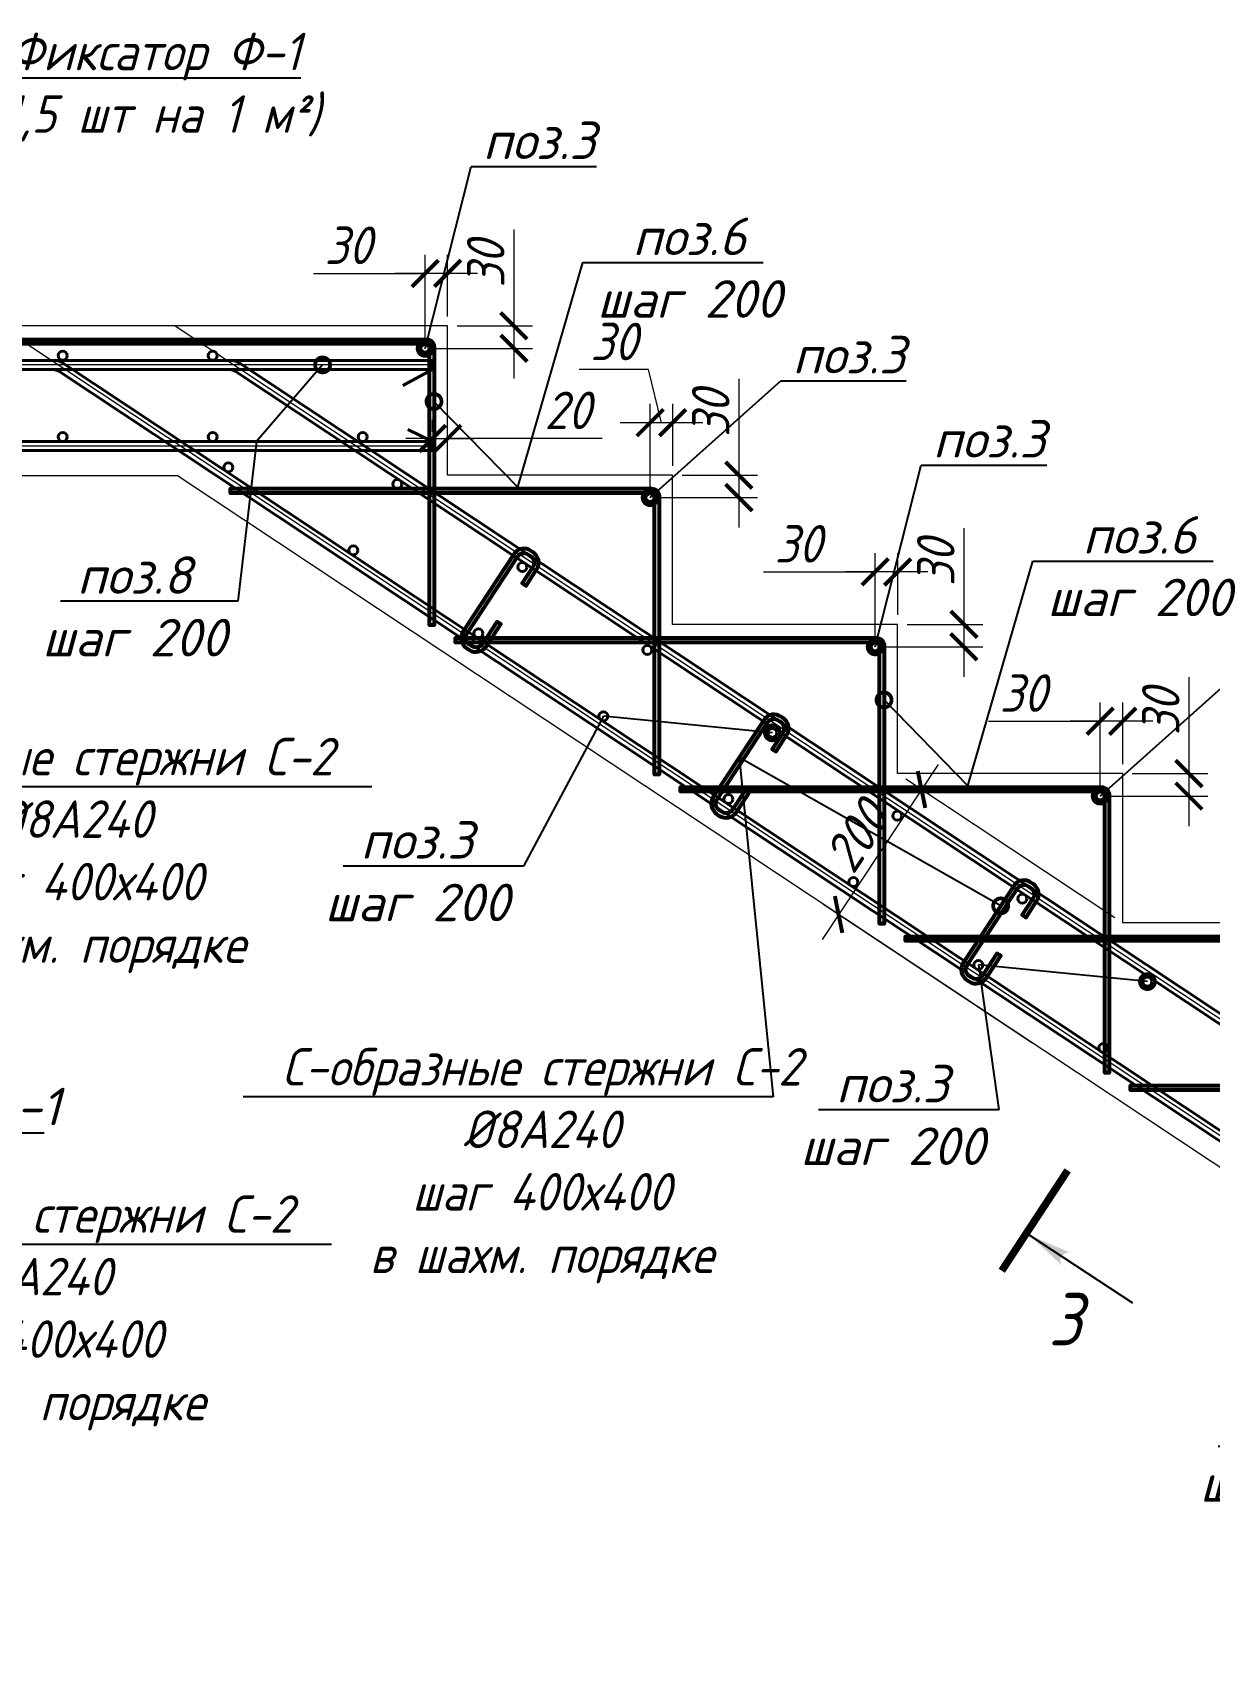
# Model space of a CAD drawing. Header units: millimetres. Extents: x 504091 to 2165846, y 135022 to 442887.
# Drawn here: x 1390626 to 1392195, y 228307 to 230475 of the extents above; entities that cross this region are included whole.
import ezdxf
from ezdxf import colors
from ezdxf.entities.mleader import LeaderData, LeaderLine
from ezdxf.math import Vec2, Vec3

# ---------------------------------------------------------------- set-up
doc = ezdxf.new("R2010")
doc.units = ezdxf.units.MM
doc.layers.get('Defpoints').update_dxf_attribs({"color": 255})
doc.layers.add('!Defpoints', color=255, linetype='Continuous', lineweight=5, plot=False)
doc.layers.add('PS_Обозначения', color=7, linetype='Continuous')
doc.layers.add('Контур', color=7, linetype='Continuous')
for name, color, linetype, lineweight in [('Арматура 12', 26, 'Continuous', 50), ('КР_Арматура 12', 174, 'Continuous', 40), ('Монолит тонкий', 204, 'Continuous', 9), ('Размер', 7, 'Continuous', 13), ('Размеры КР', 164, 'Continuous', 9)]:
    doc.layers.add(name, color=color, linetype=linetype, lineweight=lineweight)
doc.styles.add('GOST 2.304_new', font='isocpeur.ttf', dxfattribs={"width": 0.9, "oblique": 15})
doc.dimstyles.new('SPDS 1_20', dxfattribs={"dimscale": 20, "dimtxt": 2.5, "dimasz": 1.77, "dimexe": 1.25, "dimexo": 0.625, "dimtad": 1, "dimdec": 0, "dimrnd": 0.001, "dimtxsty": 'GOST 2.304_new', "dimblk": 'ARCHTICK', "dimcen": 2.5, "dimdle": 2, "dimclrt": 256, "dimadec": 0, "dimazin": 2, "dimtfac": 0.75, "dimtdec": 0, "dimtmove": 1, "dimatfit": 3, "dimfxl": 0, "dimtolj": 1, "dimlwd": 9, "dimlwe": 9, "dimarcsym": 0})

# ---------------------------------------------------------------- blocks, each defined once
blk = doc.blocks.new('_ArchTick')
at = {"color": 0, "linetype": 'ByBlock', "const_width": 0.15}
blk.add_lwpolyline([(-0.5, -0.5), (0.5, 0.5)], dxfattribs=at)
blk = doc.blocks.new('*D3706')
at = {"layer": 'Defpoints', "color": 0, "lineweight": 20, "transparency": 16777216}
for p in [(1391700.6, 229299.4), (1392079.4, 229288.2), (1391968.8, 229121.5)]:
    blk.add_point(p, dxfattribs=at)
at = {"layer": 'Размеры КР', "color": 0, "lineweight": 9, "transparency": 16777216}
for p, q in [((1391833.3, 229499.4), (1391678.5, 229266)), ((1392068.9, 229295.1), (1391790.4, 229479.9)), ((1391958.4, 229128.4), (1391679.8, 229313.2))]:
    blk.add_line(p, q, dxfattribs=at)
at = {"layer": 'Размеры КР', "color": 0, "lineweight": 9, "transparency": 16777216, "xscale": 35.4, "yscale": 35.4, "zscale": 35.4}
for p, rotation in [((1391811.2, 229466), 56.44235699821704), ((1391700.6, 229299.4), 236.442356998217)]:
    blk.add_blockref('_ArchTick', p, dxfattribs=dict(at, rotation=rotation))
at = {"layer": 'Размеры КР', "lineweight": 20, "transparency": 16777216, "insert": (1391724.7, 229403.4), "char_height": 50, "attachment_point": 5, "rotation": 56.4424, "style": 'GOST 2.304_new'}
blk.add_mtext('\\A1;200', dxfattribs=at)
blk = doc.blocks.new('_DotSmall')
at = {"color": 0, "linetype": 'ByBlock', "lineweight": 35, "const_width": 0.5}
blk.add_lwpolyline([(-0.0625, 0, 1), (0.0625, 0, 1)], format="xyb", close=True, dxfattribs=at)
blk = doc.blocks.new('*D3894')
at = {"layer": 'Defpoints', "color": 0, "lineweight": 20, "transparency": 16777216}
for p in [(1391749.4, 229756.1), (1391779.4, 229686.2), (1391749.4, 229656.2)]:
    blk.add_point(p, dxfattribs=at)
at = {"layer": 'Контур', "color": 0, "lineweight": 9, "transparency": 16777216}
for p, q in [((1391749.4, 229668.7), (1391749.4, 229781.1)), ((1391779.4, 229698.7), (1391779.4, 229781.1)), ((1391600.4, 229756.1), (1391749.4, 229756.1)), ((1391819.4, 229756.1), (1391709.4, 229756.1))]:
    blk.add_line(p, q, dxfattribs=at)
at = {"layer": 'Контур', "color": 0, "lineweight": 9, "transparency": 16777216, "xscale": 35.4, "yscale": 35.4, "zscale": 35.4, "rotation": 180}
blk.add_blockref('_ArchTick', (1391749.4, 229756.1), dxfattribs=at)
at = {"layer": 'Контур', "color": 0, "lineweight": 9, "transparency": 16777216, "xscale": 35.4, "yscale": 35.4, "zscale": 35.4}
blk.add_blockref('_ArchTick', (1391779.4, 229756.1), dxfattribs=at)
at = {"layer": 'Контур', "lineweight": 20, "transparency": 16777216, "insert": (1391646.6, 229793.6), "char_height": 50, "attachment_point": 5, "style": 'GOST 2.304_new'}
blk.add_mtext('\\A1;30', dxfattribs=at)
blk = doc.blocks.new('*D3895')
at = {"layer": 'Defpoints', "color": 0, "lineweight": 20, "transparency": 16777216}
for p in [(1391779.4, 229686.2), (1391749.4, 229656.2), (1391867.7, 229656.2)]:
    blk.add_point(p, dxfattribs=at)
at = {"layer": 'Контур', "color": 0, "lineweight": 9, "transparency": 16777216}
for p, q in [((1391867.7, 229814.6), (1391867.7, 229686.2)), ((1391867.7, 229726.2), (1391867.7, 229616.2)), ((1391791.9, 229686.2), (1391892.7, 229686.2)), ((1391761.9, 229656.2), (1391892.7, 229656.2))]:
    blk.add_line(p, q, dxfattribs=at)
at = {"layer": 'Контур', "color": 0, "lineweight": 9, "transparency": 16777216, "xscale": 35.4, "yscale": 35.4, "zscale": 35.4}
for p, rotation in [((1391867.7, 229686.2), 90), ((1391867.7, 229656.2), 270)]:
    blk.add_blockref('_ArchTick', p, dxfattribs=dict(at, rotation=rotation))
at = {"layer": 'Контур', "lineweight": 20, "transparency": 16777216, "insert": (1391830.2, 229768.4), "char_height": 50, "attachment_point": 5, "rotation": 90, "style": 'GOST 2.304_new'}
blk.add_mtext('\\A1;30', dxfattribs=at)
blk = doc.blocks.new('*D3896')
at = {"layer": 'Defpoints', "color": 0, "lineweight": 20, "transparency": 16777216}
for p in [(1392049.4, 229557.1), (1392079.4, 229487.2), (1392049.4, 229457.2)]:
    blk.add_point(p, dxfattribs=at)
at = {"layer": 'Контур', "color": 0, "lineweight": 9, "transparency": 16777216}
for p, q in [((1392049.4, 229469.7), (1392049.4, 229582.1)), ((1392079.4, 229499.7), (1392079.4, 229582.1)), ((1391900.4, 229557.1), (1392049.4, 229557.1)), ((1392119.4, 229557.1), (1392009.4, 229557.1))]:
    blk.add_line(p, q, dxfattribs=at)
at = {"layer": 'Контур', "color": 0, "lineweight": 9, "transparency": 16777216, "xscale": 35.4, "yscale": 35.4, "zscale": 35.4, "rotation": 180}
blk.add_blockref('_ArchTick', (1392049.4, 229557.1), dxfattribs=at)
at = {"layer": 'Контур', "color": 0, "lineweight": 9, "transparency": 16777216, "xscale": 35.4, "yscale": 35.4, "zscale": 35.4}
blk.add_blockref('_ArchTick', (1392079.4, 229557.1), dxfattribs=at)
at = {"layer": 'Контур', "lineweight": 20, "transparency": 16777216, "insert": (1391946.6, 229594.6), "char_height": 50, "attachment_point": 5, "style": 'GOST 2.304_new'}
blk.add_mtext('\\A1;30', dxfattribs=at)
blk = doc.blocks.new('*D3897')
at = {"layer": 'Defpoints', "color": 0, "lineweight": 20, "transparency": 16777216}
for p in [(1392079.4, 229487.2), (1392049.4, 229457.2), (1392167.7, 229457.2)]:
    blk.add_point(p, dxfattribs=at)
at = {"layer": 'Контур', "color": 0, "lineweight": 9, "transparency": 16777216}
for p, q in [((1392167.7, 229615.6), (1392167.7, 229487.2)), ((1392167.7, 229527.2), (1392167.7, 229417.2)), ((1392091.9, 229487.2), (1392192.7, 229487.2)), ((1392061.9, 229457.2), (1392192.7, 229457.2))]:
    blk.add_line(p, q, dxfattribs=at)
at = {"layer": 'Контур', "color": 0, "lineweight": 9, "transparency": 16777216, "xscale": 35.4, "yscale": 35.4, "zscale": 35.4}
for p, rotation in [((1392167.7, 229487.2), 90), ((1392167.7, 229457.2), 270)]:
    blk.add_blockref('_ArchTick', p, dxfattribs=dict(at, rotation=rotation))
at = {"layer": 'Контур', "lineweight": 20, "transparency": 16777216, "insert": (1392130.2, 229569.4), "char_height": 50, "attachment_point": 5, "rotation": 90, "style": 'GOST 2.304_new'}
blk.add_mtext('\\A1;30', dxfattribs=at)
blk = doc.blocks.new('*D3898')
at = {"layer": 'Defpoints', "color": 0, "lineweight": 20, "transparency": 16777216}
for p in [(1391149.4, 230154.1), (1391179.4, 230084.2), (1391149.4, 230054.2)]:
    blk.add_point(p, dxfattribs=at)
at = {"layer": 'Контур', "color": 0, "lineweight": 9, "transparency": 16777216}
for p, q in [((1391149.4, 230066.7), (1391149.4, 230179.1)), ((1391179.4, 230096.7), (1391179.4, 230179.1)), ((1391000.4, 230154.1), (1391149.4, 230154.1)), ((1391219.4, 230154.1), (1391109.4, 230154.1))]:
    blk.add_line(p, q, dxfattribs=at)
at = {"layer": 'Контур', "color": 0, "lineweight": 9, "transparency": 16777216, "xscale": 35.4, "yscale": 35.4, "zscale": 35.4, "rotation": 180}
blk.add_blockref('_ArchTick', (1391149.4, 230154.1), dxfattribs=at)
at = {"layer": 'Контур', "color": 0, "lineweight": 9, "transparency": 16777216, "xscale": 35.4, "yscale": 35.4, "zscale": 35.4}
blk.add_blockref('_ArchTick', (1391179.4, 230154.1), dxfattribs=at)
at = {"layer": 'Контур', "lineweight": 20, "transparency": 16777216, "insert": (1391046.6, 230191.6), "char_height": 50, "attachment_point": 5, "style": 'GOST 2.304_new'}
blk.add_mtext('\\A1;30', dxfattribs=at)
blk = doc.blocks.new('*D3899')
at = {"layer": 'Defpoints', "color": 0, "lineweight": 20, "transparency": 16777216}
for p in [(1391179.4, 230084.2), (1391149.4, 230054.2), (1391267.7, 230054.2)]:
    blk.add_point(p, dxfattribs=at)
at = {"layer": 'Контур', "color": 0, "lineweight": 9, "transparency": 16777216}
for p, q in [((1391267.7, 230212.6), (1391267.7, 230084.2)), ((1391267.7, 230124.2), (1391267.7, 230014.2)), ((1391191.9, 230084.2), (1391292.7, 230084.2)), ((1391161.9, 230054.2), (1391292.7, 230054.2))]:
    blk.add_line(p, q, dxfattribs=at)
at = {"layer": 'Контур', "color": 0, "lineweight": 9, "transparency": 16777216, "xscale": 35.4, "yscale": 35.4, "zscale": 35.4}
for p, rotation in [((1391267.7, 230084.2), 90), ((1391267.7, 230054.2), 270)]:
    blk.add_blockref('_ArchTick', p, dxfattribs=dict(at, rotation=rotation))
at = {"layer": 'Контур', "lineweight": 20, "transparency": 16777216, "insert": (1391230.2, 230166.4), "char_height": 50, "attachment_point": 5, "rotation": 90, "style": 'GOST 2.304_new'}
blk.add_mtext('\\A1;30', dxfattribs=at)
blk = doc.blocks.new('*D3900')
at = {"layer": 'Defpoints', "color": 0, "lineweight": 20, "transparency": 16777216}
for p in [(1391449.4, 229955.1), (1391479.4, 229885.2), (1391449.4, 229855.2)]:
    blk.add_point(p, dxfattribs=at)
at = {"layer": 'Контур', "color": 0, "lineweight": 9, "transparency": 16777216}
for p, q in [((1391447.1, 230025.8), (1391354.7, 230025.8)), ((1391464.4, 229955.1), (1391447.1, 230025.8)), ((1391449.4, 229867.7), (1391449.4, 229980.1)), ((1391479.4, 229897.7), (1391479.4, 229980.1)), ((1391519.4, 229955.1), (1391409.4, 229955.1))]:
    blk.add_line(p, q, dxfattribs=at)
at = {"layer": 'Контур', "color": 0, "lineweight": 9, "transparency": 16777216, "xscale": 35.4, "yscale": 35.4, "zscale": 35.4, "rotation": 180}
blk.add_blockref('_ArchTick', (1391449.4, 229955.1), dxfattribs=at)
at = {"layer": 'Контур', "color": 0, "lineweight": 9, "transparency": 16777216, "xscale": 35.4, "yscale": 35.4, "zscale": 35.4}
blk.add_blockref('_ArchTick', (1391479.4, 229955.1), dxfattribs=at)
at = {"layer": 'Контур', "lineweight": 20, "transparency": 16777216, "insert": (1391400.9, 230063.3), "char_height": 50, "attachment_point": 5, "style": 'GOST 2.304_new'}
blk.add_mtext('\\A1;30', dxfattribs=at)
blk = doc.blocks.new('*D3901')
at = {"layer": 'Defpoints', "color": 0, "lineweight": 20, "transparency": 16777216}
for p in [(1391479.4, 229885.2), (1391449.4, 229855.2), (1391567.7, 229855.2)]:
    blk.add_point(p, dxfattribs=at)
at = {"layer": 'Контур', "color": 0, "lineweight": 9, "transparency": 16777216}
for p, q in [((1391567.7, 230013.6), (1391567.7, 229885.2)), ((1391567.7, 229925.2), (1391567.7, 229815.2)), ((1391491.9, 229885.2), (1391592.7, 229885.2)), ((1391461.9, 229855.2), (1391592.7, 229855.2))]:
    blk.add_line(p, q, dxfattribs=at)
at = {"layer": 'Контур', "color": 0, "lineweight": 9, "transparency": 16777216, "xscale": 35.4, "yscale": 35.4, "zscale": 35.4}
for p, rotation in [((1391567.7, 229885.2), 90), ((1391567.7, 229855.2), 270)]:
    blk.add_blockref('_ArchTick', p, dxfattribs=dict(at, rotation=rotation))
at = {"layer": 'Контур', "lineweight": 20, "transparency": 16777216, "insert": (1391530.2, 229967.4), "char_height": 50, "attachment_point": 5, "rotation": 90, "style": 'GOST 2.304_new'}
blk.add_mtext('\\A1;30', dxfattribs=at)
blk = doc.blocks.new('*D5083')
at = {"layer": 'Defpoints', "color": 0, "lineweight": 20, "transparency": 16777216}
for p in [(1391179.4, 229934), (1391159.2, 229930.2), (1391179.4, 229917.2)]:
    blk.add_point(p, dxfattribs=at)
at = {"layer": 'Размеры КР', "color": 0, "lineweight": 9, "transparency": 16777216}
for p, q in [((1391159.2, 229942.7), (1391159.2, 229959)), ((1391179.4, 229929.7), (1391179.4, 229959)), ((1391159.2, 229934), (1391123.8, 229934)), ((1391159.2, 229934), (1391179.4, 229934)), ((1391159.2, 229934), (1391179.4, 229934)), ((1391179.4, 229934), (1391214.8, 229934)), ((1391385.5, 229934), (1391179.4, 229934))]:
    blk.add_line(p, q, dxfattribs=at)
at = {"layer": 'Размеры КР', "color": 0, "lineweight": 9, "transparency": 16777216, "xscale": 35.4, "yscale": 35.4, "zscale": 35.4}
blk.add_blockref('_ArchTick', (1391159.2, 229934), dxfattribs=at)
at = {"layer": 'Размеры КР', "color": 0, "lineweight": 9, "transparency": 16777216, "xscale": 35.4, "yscale": 35.4, "zscale": 35.4, "rotation": 180}
blk.add_blockref('_ArchTick', (1391179.4, 229934), dxfattribs=at)
at = {"layer": 'Размеры КР', "lineweight": 20, "transparency": 16777216, "insert": (1391339.3, 229971.5), "char_height": 50, "attachment_point": 5, "style": 'GOST 2.304_new'}
blk.add_mtext('\\A1;20', dxfattribs=at)

msp = doc.modelspace()

# ---------------------------------------------------------------- hatches: boundary and pattern name
at = {"layer": 'PS_Обозначения', "ltscale": 50}
msp.add_hatch(color=256, dxfattribs=at).paths.add_polyline_path([(1391955.2834, 228871.7709), (1391999.6403, 228830.01, -0.839099631), (1392011.233, 228847.6639)], flags=0)

# ---------------------------------------------------------------- linework, layer by layer
at = {"layer": '!Defpoints', "lineweight": 15, "ltscale": 100}
for p, q in [((1390816.0436, 230084.1565), (1394434.3605, 227684.0063)), ((1391159.3605, 230032.1667), (1389919.2277, 230032.1667)), ((1389919.2277, 229924.1667), (1391159.2277, 229924.1667))]:
    msp.add_line(p, q, dxfattribs=at)
msp.add_lwpolyline([(1394050.3605, 227433.9533, 0.400138882), (1394074.3605, 227458.4384), (1394074.3605, 227766.8057), (1390580.8669, 230084.1565)], format="xyb", dxfattribs=at)
at = {"layer": 'PS_Обозначения', "ltscale": 50}
msp.add_lwpolyline([(1392005.9939, 228958.1042, 10, 10, 0), (1391918.1699, 228824.3621, 0, 0, 0)], format="xyseb", dxfattribs=at)
msp.add_lwpolyline([(1391955.2834, 228871.7709), (1392092.3326, 228781.7753)], dxfattribs=at)
at = {"layer": 'Арматура 12', "lineweight": 53, "ltscale": 20}
for points in [[(1391149.3605, 230060.1565), (1390589.912, 230060.1565), (1390589.912, 230066.1565), (1391151.3605, 230066.1565, -0.414213562), (1391161.3605, 230056.1565), (1391161.3605, 229685.0756), (1391155.3605, 229685.0756), (1391155.3605, 230054.1565)], [(1391449.3605, 229861.1565), (1390889.912, 229861.1565), (1390889.912, 229867.1565), (1391451.3605, 229867.1565, -0.414213562), (1391461.3605, 229857.1565), (1391461.3605, 229486.0756), (1391455.3605, 229486.0756), (1391455.3605, 229855.1565)], [(1391273.4101, 229777.6856, -0.385584486), (1391286.7319, 229779.3882), (1391289.9461, 229777.2775, -0.414213562), (1391292.9595, 229762.7372), (1391278.8776, 229741.0231), (1391283.8929, 229737.7297), (1391297.9749, 229759.4438, 0.414213562), (1391293.2395, 229782.2928), (1391290.0253, 229784.4035, 0.394921318), (1391268.3975, 229780.9832, 0.242110317)], [(1391201.1882, 229678.6417), (1391200.2242, 229677.1737, 0.414213562), (1391204.9596, 229654.3247), (1391208.1738, 229652.2141, 0.414213562), (1391231.0228, 229656.9494), (1391250.1446, 229686.2434), (1391245.1293, 229689.5368), (1391226.0074, 229660.2428, -0.414213562), (1391211.4672, 229657.2294), (1391208.253, 229659.3401, -0.414213562), (1391205.2396, 229673.8803), (1391206.2035, 229675.3483)], [(1391749.3605, 229662.1565), (1391189.912, 229662.1565), (1391189.912, 229668.1565), (1391751.3605, 229668.1565, -0.414213562), (1391761.3605, 229658.1565), (1391761.3605, 229287.0756), (1391755.3605, 229287.0756), (1391755.3605, 229656.1565)], [(1391606.7421, 229556.5754, -0.385584486), (1391620.064, 229558.2779), (1391623.2782, 229556.1672, -0.414213562), (1391626.2916, 229541.627), (1391612.2096, 229519.9129), (1391617.2249, 229516.6195), (1391631.3069, 229538.3336, 0.414213562), (1391626.5716, 229561.1826), (1391623.3574, 229563.2932, 0.394921318), (1391601.7295, 229559.873, 0.242110317)], [(1392049.3605, 229463.1565), (1391489.912, 229463.1565), (1391489.912, 229469.1565), (1392051.3605, 229469.1565, -0.414213562), (1392061.3605, 229459.1565), (1392061.3605, 229088.0756), (1392055.3605, 229088.0756), (1392055.3605, 229457.1565)], [(1391534.5202, 229457.5314), (1391533.5563, 229456.0635, 0.414213562), (1391538.2916, 229433.2145), (1391541.5058, 229431.1038, 0.414213562), (1391564.3548, 229435.8391), (1391583.4766, 229465.1332), (1391578.4613, 229468.4266), (1391559.3395, 229439.1325, -0.414213562), (1391544.7992, 229436.1191), (1391541.585, 229438.2298, -0.414213562), (1391538.5716, 229452.7701), (1391539.5356, 229454.238)], [(1391940.0742, 229335.4651, -0.385584486), (1391953.396, 229337.1677), (1391956.6102, 229335.057, -0.414213562), (1391959.6236, 229320.5167), (1391945.5416, 229298.8026), (1391950.557, 229295.5092), (1391964.6389, 229317.2233, 0.414213562), (1391959.9036, 229340.0723), (1391956.6894, 229342.183, 0.394921318), (1391935.0616, 229338.7627, 0.242110317)], [(1392349.3605, 229264.1565), (1391789.912, 229264.1565), (1391789.912, 229270.1565), (1392351.3605, 229270.1565, -0.414213562), (1392361.3605, 229260.1565), (1392361.3605, 228889.0756), (1392355.3605, 228889.0756), (1392355.3605, 229258.1565)], [(1391867.8523, 229236.4212), (1391866.8883, 229234.9532, 0.414213562), (1391871.6236, 229212.1042), (1391874.8379, 229209.9935, 0.414213562), (1391897.6869, 229214.7288), (1391916.8087, 229244.0229), (1391911.7934, 229247.3163), (1391892.6715, 229218.0222, -0.414213562), (1391878.1313, 229215.0089), (1391874.917, 229217.1195, -0.414213562), (1391871.9037, 229231.6598), (1391872.8676, 229233.1278)], [(1392649.3605, 229065.1565), (1392089.912, 229065.1565), (1392089.912, 229071.1565), (1392651.3605, 229071.1565, -0.414213562), (1392661.3605, 229061.1565), (1392661.3605, 228690.0756), (1392655.3605, 228690.0756), (1392655.3605, 229059.1565)]]:
    msp.add_lwpolyline(points, format="xyb", dxfattribs=at)
for points in [[(1391268.3975, 229780.9832), (1391201.0947, 229678.4916)], [(1391206.1089, 229675.1965), (1391273.4101, 229777.6856)], [(1391601.7295, 229559.873), (1391534.4267, 229457.3814)], [(1391539.4409, 229454.0862), (1391606.7421, 229556.5754)], [(1391935.0616, 229338.7627), (1391867.7588, 229236.2711)], [(1391872.773, 229232.976), (1391940.0742, 229335.4651)]]:
    msp.add_lwpolyline(points, dxfattribs=at)
for centre in [(1391149.3605, 230054.1565), (1391449.3605, 229855.1565), (1391749.3605, 229656.1565), (1392049.3605, 229457.1565)]:
    msp.add_circle(centre, 6, dxfattribs=at)
at = {"layer": 'КР_Арматура 12', "ltscale": 12}
for p, q in [((1391159.3605, 230038.1667), (1389919.2277, 230038.1667)), ((1391159.3605, 230026.1667), (1389919.2277, 230026.1667)), ((1394059.416, 227769.5188), (1390662.4595, 230022.8333)), ((1394071.416, 227775.9589), (1390666.0777, 230034.8333)), ((1390897.6363, 230022.8333), (1394419.416, 227686.7194)), ((1390901.2545, 230034.8333), (1394431.416, 227693.1595)), ((1391159.3605, 230026.1667), (1391119.6279, 230004.8272)), ((1391159.3605, 230038.1667), (1391159.3605, 230026.1667)), ((1391159.2277, 229930.1667), (1391126.2009, 229946.0758)), ((1389919.2277, 229930.1667), (1391159.2277, 229930.1667)), ((1389919.2277, 229918.1667), (1391159.2277, 229918.1667)), ((1391159.2277, 229930.1667), (1391159.2277, 229918.1667))]:
    msp.add_line(p, q, dxfattribs=at)
for centre in [(1390666.1966, 230044.5532), (1390866.1966, 230044.5532), (1390666.1966, 229936.1667), (1390866.1966, 229936.1667), (1391066.1966, 229936.1667), (1390887.0902, 229895.4147), (1391112.363, 229873.2116), (1391053.7562, 229784.8596), (1391279.029, 229762.6564), (1391220.4222, 229674.3045), (1391445.695, 229652.1013), (1391387.0882, 229563.7493), (1391612.3611, 229541.5462), (1391553.7542, 229453.1942), (1391779.0271, 229430.9911), (1391720.4203, 229342.6391), (1391945.6931, 229320.4359), (1391887.0863, 229232.0839), (1392112.3591, 229209.8808), (1392053.7523, 229121.5288)]:
    msp.add_circle(centre, 6, dxfattribs=at)
for centre in [(1390651.404, 230006.1667), (1390655.0222, 230018.1667), (1390886.5808, 230006.1667), (1390890.199, 230018.1667)]:
    msp.add_arc(centre, 20, 56.442357, 90, dxfattribs=at)
at = {"layer": 'Монолит тонкий', "lineweight": 15, "ltscale": 100}
for p, q in [((1390819.0576, 229884.1565), (1390099.2277, 229884.1565)), ((1394029.3605, 227754.6555), (1390819.0576, 229884.1565))]:
    msp.add_line(p, q, dxfattribs=at)
for points in [[(1391179.3605, 229885.1565), (1391179.3605, 230084.1565), (1389899.2277, 230084.1565), (1389899.2277, 227694.1565)], [(1391479.3605, 229686.1565), (1391479.3605, 229885.1565), (1391179.3605, 229885.1565)], [(1391779.3605, 229487.1565), (1391779.3605, 229686.1565), (1391479.3605, 229686.1565)], [(1392079.3605, 229288.1565), (1392079.3605, 229487.1565), (1391779.3605, 229487.1565)], [(1392379.3605, 229089.1565), (1392379.3605, 229288.1565), (1392079.3605, 229288.1565)]]:
    msp.add_lwpolyline(points, dxfattribs=at)

# ---------------------------------------------------------------- texts
at = {"layer": 'PS_Обозначения', "style": 'GOST 2.304_new', "oblique": 15, "width": 0.9}
msp.add_text('3', height=70, dxfattribs=at).set_placement((1391980.3007, 228724.7565))

# ---------------------------------------------------------------- dimensions: what is measured, and where the dimension line sits
at = {"layer": 'Контур', "lineweight": 20}
for base, p1, p2, angle, picture, middle in [((1391149.3605, 230154.1145), (1391179.3605, 230084.1565), (1391149.3605, 230054.1565), 180, '*D3898', (1391046.5662, 230168.5613)), ((1391267.6621, 230054.1565), (1391179.3605, 230084.1565), (1391149.3605, 230054.1565), 90, '*D3899', (1391281.2426, 230166.4023)), ((1391449.3605, 229955.1145), (1391479.3605, 229885.1565), (1391449.3605, 229855.1565), 180, '*D3900', (1391434.6226, 230025.7827)), ((1391567.6621, 229855.1565), (1391479.3605, 229885.1565), (1391449.3605, 229855.1565), 90, '*D3901', (1391581.2426, 229967.4023)), ((1391749.3605, 229756.1145), (1391779.3605, 229686.1565), (1391749.3605, 229656.1565), 180, '*D3894', (1391646.5662, 229770.5613)), ((1391867.6621, 229656.1565), (1391779.3605, 229686.1565), (1391749.3605, 229656.1565), 90, '*D3895', (1391881.2426, 229768.4023)), ((1392049.3605, 229557.1145), (1392079.3605, 229487.1565), (1392049.3605, 229457.1565), 180, '*D3896', (1391946.5662, 229571.5613)), ((1392167.6621, 229457.1565), (1392079.3605, 229487.1565), (1392049.3605, 229457.1565), 90, '*D3897', (1392181.2426, 229569.4023))]:
    dim = msp.add_linear_dim(base=base, p1=p1, p2=p2, angle=angle, dimstyle='SPDS 1_20', dxfattribs=at)
    dim.commit()
    dim.dimension.update_dxf_attribs({"geometry": picture, "text_midpoint": middle, "dimtype": 160})
at = {"layer": 'Размеры КР', "lineweight": 20}
dim = msp.add_linear_dim(base=(1391179.3605, 229933.995), p1=(1391159.2277, 229930.1667), p2=(1391179.3605, 229917.239), dimstyle='SPDS 1_20', dxfattribs=at)
dim.commit()
dim.dimension.update_dxf_attribs({"geometry": '*D5083', "text_midpoint": (1391339.3354, 229915.0444), "dimtype": 160})
dim = msp.add_linear_dim(base=(1391700.6379, 229299.3748), p1=(1392079.3605, 229288.1565), p2=(1391968.8053, 229121.4904), angle=236.442357, dimstyle='SPDS 1_20', dxfattribs=at)
dim.commit()
dim.dimension.update_dxf_attribs({"geometry": '*D3706', "text_midpoint": (1391755.9155, 229382.7079), "dimtype": 161})

# ---------------------------------------------------------------- leaders
at = {"layer": 'Размер', "ltscale": 20}
ml = msp.add_multileader_mtext('Standard', dxfattribs=at)
ml.set_content('\\A1;Фиксатор Ф-1 \\P(1,5 шт на 1 м²)', color=256, style='GOST 2.304_new')
ml.set_leader_properties()
ml.set_arrow_properties(name='DOTSMALL')
ml.build(insert=Vec2(0, 0))
ml.multileader.update_dxf_attribs({"text_left_attachment_type": 6, "text_right_attachment_type": 6, "arrow_head_size": 40})
ctx = ml.context
ctx.base_point, ctx.char_height, ctx.arrow_head_size, ctx.landing_gap_size, ctx.plane_origin = Vec3(1390538.6001, 230414.9754), 50, 40, 0, Vec3(1390206.6383, 259018.9359)
ctx.left_attachment, ctx.right_attachment, ctx.text_align_type = 6, 6, 1
notes = []
notes.append((ctx, [(1, (1, 1, 0), (1390530.6001, 230414.9754), (1, 0), 8, [(1, [(1390344.7965, 229977.9608)], 0, [])])]))
ctx.mtext.insert, ctx.mtext.rotation, ctx.mtext.width, ctx.mtext.alignment, ctx.mtext.flow_direction = Vec3(1390789.4591, 230474.9754), 6.283185307, 543.43425, 2, 5
ml = msp.add_multileader_mtext('Standard', dxfattribs=at)
ml.set_content('\\A1;{\\W1;поз.3}', color=256, style='GOST 2.304_new')
ml.set_leader_properties()
ml.set_arrow_properties(name='DOTSMALL')
ml.build(insert=Vec2(0, 0))
ml.multileader.update_dxf_attribs({"text_left_attachment_type": 6, "text_right_attachment_type": 6, "dogleg_length": 4, "arrow_head_size": 40})
ctx = ml.context
ctx.base_point, ctx.char_height, ctx.arrow_head_size, ctx.landing_gap_size, ctx.plane_origin = Vec3(1391218.8658, 230296.5317), 50, 40, 0, Vec3(1437209.2313, 521389.9256)
ctx.left_attachment, ctx.right_attachment, ctx.text_align_type = 6, 6, 1
notes.append((ctx, [(0, (1, 1, 0), (1391210.8658, 230296.5317), (1, 0), 8, [(0, [(1391149.3605, 230054.1565)], 0, [])])]))
ctx.mtext.insert, ctx.mtext.width, ctx.mtext.alignment, ctx.mtext.flow_direction = Vec3(1391301.5036, 230356.5317), 511.854399, 2, 5
ml = msp.add_multileader_mtext('Standard', dxfattribs=at)
ml.set_content('\\A1;{\\W1;поз.6\\Pшаг 200}', color=256, style='GOST 2.304_new')
ml.set_leader_properties()
ml.set_arrow_properties(name='DOTSMALL')
ml.build(insert=Vec2(0, 0))
ml.multileader.update_dxf_attribs({"text_left_attachment_type": 6, "text_right_attachment_type": 6, "dogleg_length": 4, "arrow_head_size": 40})
ctx = ml.context
ctx.base_point, ctx.char_height, ctx.arrow_head_size, ctx.landing_gap_size, ctx.plane_origin = Vec3(1391367.7646, 230168.4786), 50, 40, 0, Vec3(1437303.7867, 521174.1)
ctx.left_attachment, ctx.right_attachment, ctx.text_align_type = 6, 6, 1
notes.append((ctx, [(0, (1, 1, 0), (1391359.7646, 230168.4786), (1, 0), 8, [(0, [(1391161.1822, 229983.3643), (1391272.9892, 229868.9343)], 0, [])])]))
ctx.mtext.insert, ctx.mtext.width, ctx.mtext.alignment, ctx.mtext.flow_direction = Vec3(1391501.6525, 230228.4786), 511.854399, 2, 5
ml = msp.add_multileader_mtext('Standard', dxfattribs=at)
ml.set_content('\\A1;{\\W1;поз.3}', color=256, style='GOST 2.304_new')
ml.set_leader_properties()
ml.set_arrow_properties(name='DOTSMALL')
ml.build(insert=Vec2(0, 0))
ml.multileader.update_dxf_attribs({"text_left_attachment_type": 6, "text_right_attachment_type": 6, "dogleg_length": 4, "arrow_head_size": 40})
ctx = ml.context
ctx.base_point, ctx.char_height, ctx.arrow_head_size, ctx.landing_gap_size, ctx.plane_origin = Vec3(1391631.7037, 230010.7982), 50, 40, 0, Vec3(1437509.2313, 521190.9256)
ctx.left_attachment, ctx.right_attachment, ctx.text_align_type = 6, 6, 1
notes.append((ctx, [(0, (1, 1, 0), (1391623.7037, 230010.7982), (1, 0), 8, [(0, [(1391449.3605, 229855.1565)], 0, [])])]))
ctx.mtext.insert, ctx.mtext.width, ctx.mtext.alignment, ctx.mtext.flow_direction = Vec3(1391714.3416, 230070.7982), 511.854399, 2, 5
ml = msp.add_multileader_mtext('Standard', dxfattribs=at)
ml.set_content('\\A1;{\\W1;поз.3\\Pшаг 200}', color=256, style='GOST 2.304_new')
ml.set_leader_properties()
ml.set_arrow_properties(name='DOTSMALL')
ml.build(insert=Vec2(0, 0))
ml.multileader.update_dxf_attribs({"text_left_attachment_type": 6, "text_right_attachment_type": 6, "dogleg_length": 4, "arrow_head_size": 40})
ctx = ml.context
ctx.base_point, ctx.char_height, ctx.arrow_head_size, ctx.landing_gap_size, ctx.plane_origin = Vec3(1390344.3964, 229745.0364), 50, 40, 0, Vec3(1435464.4502, 520421.0055)
ctx.left_attachment, ctx.right_attachment, ctx.text_align_type = 6, 6, 1
notes.append((ctx, [(0, (1, 1, 0), (1390336.3964, 229745.0364), (1, 0), 8, [(0, [(1390066.1966, 229936.1667), (1390266.1966, 230044.5532)], 0, [])])]))
ctx.mtext.insert, ctx.mtext.width, ctx.mtext.alignment, ctx.mtext.flow_direction = Vec3(1390478.2843, 229805.0364), 511.854399, 2, 5
ml = msp.add_multileader_mtext('Standard', dxfattribs=at)
ml.set_content('\\A1;{\\W1;поз.8\\Pшаг 200}', color=256, style='GOST 2.304_new')
ml.set_leader_properties()
ml.set_arrow_properties(name='DOTSMALL')
ml.build(insert=Vec2(0, 0))
ml.multileader.update_dxf_attribs({"text_left_attachment_type": 6, "text_right_attachment_type": 6, "dogleg_length": 4, "arrow_head_size": 40})
ctx = ml.context
ctx.base_point, ctx.char_height, ctx.arrow_head_size, ctx.landing_gap_size, ctx.plane_origin = Vec3(1390627.8728, 229716.9091), 50, 40, 0, Vec3(1436663.4249, 520773.8963)
ctx.left_attachment, ctx.right_attachment, ctx.text_align_type = 6, 6, 1
notes.append((ctx, [(1, (1, 1, 0), (1390899.6485, 229716.9091), (-1, 0), 4, [(1, [(1391012.6968, 230032.1667), (1390924.687, 229930.1667)], 0, [])])]))
ctx.mtext.insert, ctx.mtext.width, ctx.mtext.alignment, ctx.mtext.flow_direction = Vec3(1390761.7607, 229776.9091), 511.854399, 2, 5
ml = msp.add_multileader_mtext('Standard', dxfattribs=at)
ml.set_content('\\A1;{\\W1;поз.3}', color=256, style='GOST 2.304_new')
ml.set_leader_properties()
ml.set_arrow_properties(name='DOTSMALL')
ml.build(insert=Vec2(0, 0))
ml.multileader.update_dxf_attribs({"text_left_attachment_type": 6, "text_right_attachment_type": 6, "dogleg_length": 4, "arrow_head_size": 40})
ctx = ml.context
ctx.base_point, ctx.char_height, ctx.arrow_head_size, ctx.landing_gap_size, ctx.plane_origin = Vec3(1391818.8658, 229898.5317), 50, 40, 0, Vec3(1437809.2313, 520991.9256)
ctx.left_attachment, ctx.right_attachment, ctx.text_align_type = 6, 6, 1
notes.append((ctx, [(0, (1, 1, 0), (1391810.8658, 229898.5317), (1, 0), 8, [(0, [(1391749.3605, 229656.1565)], 0, [])])]))
ctx.mtext.insert, ctx.mtext.width, ctx.mtext.alignment, ctx.mtext.flow_direction = Vec3(1391901.5036, 229958.5317), 511.854399, 2, 5
ml = msp.add_multileader_mtext('Standard', dxfattribs=at)
ml.set_content('\\A1;{\\W1;поз.6\\Pшаг 200}', color=256, style='GOST 2.304_new')
ml.set_leader_properties()
ml.set_arrow_properties(name='DOTSMALL')
ml.build(insert=Vec2(0, 0))
ml.multileader.update_dxf_attribs({"text_left_attachment_type": 6, "text_right_attachment_type": 6, "dogleg_length": 4, "arrow_head_size": 40})
ctx = ml.context
ctx.base_point, ctx.char_height, ctx.arrow_head_size, ctx.landing_gap_size, ctx.plane_origin = Vec3(1391967.7646, 229770.4786), 50, 40, 0, Vec3(1437903.7867, 520776.1)
ctx.left_attachment, ctx.right_attachment, ctx.text_align_type = 6, 6, 1
notes.append((ctx, [(0, (1, 1, 0), (1391959.7646, 229770.4786), (1, 0), 8, [(0, [(1391761.1822, 229585.3643), (1391872.9892, 229470.9343)], 0, [])])]))
ctx.mtext.insert, ctx.mtext.width, ctx.mtext.alignment, ctx.mtext.flow_direction = Vec3(1392101.6525, 229830.4786), 511.854399, 2, 5
ml = msp.add_multileader_mtext('Standard', dxfattribs=at)
ml.set_content('\\A1;С-образные стержни С-2 %%C8А240\\Pшаг 400х400\\Pв шахм. порядке ', color=256, style='GOST 2.304_new')
ml.set_leader_properties()
ml.set_arrow_properties(name='DOTSMALL')
ml.build(insert=Vec2(0, 0))
ml.multileader.update_dxf_attribs({"text_left_attachment_type": 6, "text_right_attachment_type": 6, "arrow_head_size": 40})
ctx = ml.context
ctx.base_point, ctx.char_height, ctx.arrow_head_size, ctx.landing_gap_size, ctx.plane_origin = Vec3(1390379.497, 229469.9), 50, 40, 0, Vec3(1394177.9653, 259680.1722)
ctx.left_attachment, ctx.right_attachment, ctx.text_align_type = 6, 6, 1
notes.append((ctx, [(0, (1, 1, 0), (1390371.497, 229469.9), (1, 0), 8, [(1, [(1390024.6998, 229331.7338), (1389999.2656, 229728.7338)], 0, [])])]))
ctx.mtext.insert, ctx.mtext.width, ctx.mtext.alignment, ctx.mtext.flow_direction = Vec3(1390680.4393, 229534.9), 691.770084, 2, 5
ml = msp.add_multileader_mtext('Standard', dxfattribs=at)
ml.set_content('\\A1;{\\W1;поз.3}', color=256, style='GOST 2.304_new')
ml.set_leader_properties()
ml.set_arrow_properties(name='DOTSMALL')
ml.build(insert=Vec2(0, 0))
ml.multileader.update_dxf_attribs({"text_left_attachment_type": 6, "text_right_attachment_type": 6, "dogleg_length": 4, "arrow_head_size": 40})
ctx = ml.context
ctx.base_point, ctx.char_height, ctx.arrow_head_size, ctx.landing_gap_size, ctx.plane_origin = Vec3(1392231.7037, 229612.7982), 50, 40, 0, Vec3(1438109.2313, 520792.9256)
ctx.left_attachment, ctx.right_attachment, ctx.text_align_type = 6, 6, 1
notes.append((ctx, [(0, (1, 1, 0), (1392223.7037, 229612.7982), (1, 0), 8, [(0, [(1392049.3605, 229457.1565)], 0, [])])]))
ctx.mtext.insert, ctx.mtext.width, ctx.mtext.alignment, ctx.mtext.flow_direction = Vec3(1392314.3416, 229672.7982), 511.854399, 2, 5
ml = msp.add_multileader_mtext('Standard', dxfattribs=at)
ml.set_content('\\A1;{\\W1;поз.3\\Pшаг 200}', color=256, style='GOST 2.304_new')
ml.set_leader_properties()
ml.set_arrow_properties(name='DOTSMALL')
ml.build(insert=Vec2(0, 0))
ml.multileader.update_dxf_attribs({"text_left_attachment_type": 6, "text_right_attachment_type": 6, "dogleg_length": 4, "arrow_head_size": 40})
ctx = ml.context
ctx.base_point, ctx.char_height, ctx.arrow_head_size, ctx.landing_gap_size, ctx.plane_origin = Vec3(1391004.7103, 229363.7792), 50, 40, 0, Vec3(1437188.4175, 520506.3016)
ctx.left_attachment, ctx.right_attachment, ctx.text_align_type = 6, 6, 1
notes.append((ctx, [(1, (1, 1, 0), (1391280.486, 229363.7792), (-1, 0), 8, [(1, [(1391612.3611, 229541.5462), (1391387.0882, 229563.7493)], 0, [])])]))
ctx.mtext.insert, ctx.mtext.width, ctx.mtext.alignment, ctx.mtext.flow_direction = Vec3(1391138.5982, 229423.7792), 511.854399, 2, 5
ml = msp.add_multileader_mtext('Standard', dxfattribs=at)
ml.set_content('\\A1;С-образные стержни С-2 %%C8А240\\Pшаг 400х400\\Pв шахм. порядке ', color=256, style='GOST 2.304_new')
ml.set_leader_properties()
ml.set_arrow_properties(name='DOTSMALL')
ml.build(insert=Vec2(0, 0))
ml.multileader.update_dxf_attribs({"text_left_attachment_type": 6, "text_right_attachment_type": 6, "arrow_head_size": 40})
ctx = ml.context
ctx.base_point, ctx.char_height, ctx.arrow_head_size, ctx.landing_gap_size, ctx.plane_origin = Vec3(1391003.6713, 229056.3009), 50, 40, 0, Vec3(1394855.8296, 259076.5437)
ctx.left_attachment, ctx.right_attachment, ctx.text_align_type = 6, 6, 1
notes.append((ctx, [(1, (1, 1, 0), (1391613.556, 229056.3009), (-1, 0), 8, [(0, [(1391916.745, 229310.8695), (1391568.0781, 229508.6272)], 0, [])])]))
ctx.mtext.insert, ctx.mtext.width, ctx.mtext.alignment, ctx.mtext.flow_direction = Vec3(1391304.6137, 229121.3009), 691.770084, 2, 5
ml = msp.add_multileader_mtext('Standard', dxfattribs=at)
ml.set_content('\\A1;{\\W1;поз.3\\Pшаг 200}', color=256, style='GOST 2.304_new')
ml.set_leader_properties()
ml.set_arrow_properties(name='DOTSMALL')
ml.build(insert=Vec2(0, 0))
ml.multileader.update_dxf_attribs({"text_left_attachment_type": 6, "text_right_attachment_type": 6, "dogleg_length": 4, "arrow_head_size": 40})
ctx = ml.context
ctx.base_point, ctx.char_height, ctx.arrow_head_size, ctx.landing_gap_size, ctx.plane_origin = Vec3(1391638.5963, 229038.7805), 50, 40, 0, Vec3(1437688.4156, 520174.6362)
ctx.left_attachment, ctx.right_attachment, ctx.text_align_type = 6, 6, 1
notes.append((ctx, [(1, (1, 1, 0), (1391914.3719, 229038.7805), (-1, 0), 8, [(1, [(1392112.3591, 229209.8808), (1391887.0863, 229232.0839)], 0, [])])]))
ctx.mtext.insert, ctx.mtext.width, ctx.mtext.alignment, ctx.mtext.flow_direction = Vec3(1391772.4841, 229098.7805), 511.854399, 2, 5
ml = msp.add_multileader_mtext('Standard', dxfattribs=at)
ml.set_content('\\A1;{\\W1;Выпуски В-1\\Pшаг 200}', color=256, style='GOST 2.304_new')
ml.set_leader_properties()
ml.set_arrow_properties(name='DOTSMALL')
ml.build(insert=Vec2(0, 0))
ml.multileader.update_dxf_attribs({"text_left_attachment_type": 6, "text_right_attachment_type": 6, "dogleg_length": 4, "arrow_head_size": 40})
ctx = ml.context
ctx.base_point, ctx.char_height, ctx.arrow_head_size, ctx.landing_gap_size, ctx.plane_origin = Vec3(1390267.6699, 229008.3267), 50, 40, 0, Vec3(1434664.491, 519609.3395)
ctx.left_attachment, ctx.right_attachment, ctx.text_align_type = 6, 6, 1
notes.append((ctx, [(0, (1, 1, 0), (1390259.6699, 229008.3267), (1, 0), 8, [(1, [(1390060.2277, 229005.7682), (1389944.2277, 229180.4996)], 0, [])])]))
ctx.mtext.insert, ctx.mtext.width, ctx.mtext.alignment, ctx.mtext.flow_direction = Vec3(1390466.0674, 229068.3267), 511.854399, 2, 5
ml = msp.add_multileader_mtext('Standard', dxfattribs=at)
ml.set_content('\\A1;С-образные стержни С-2 %%C8А240\\Pшаг 400х400\\Pв шахм. порядке ', color=256, style='GOST 2.304_new')
ml.set_leader_properties()
ml.set_arrow_properties(name='DOTSMALL')
ml.build(insert=Vec2(0, 0))
ml.multileader.update_dxf_attribs({"text_left_attachment_type": 6, "text_right_attachment_type": 6, "arrow_head_size": 40})
ctx = ml.context
ctx.base_point, ctx.char_height, ctx.arrow_head_size, ctx.landing_gap_size, ctx.plane_origin = Vec3(1390325.8071, 228859.9294), 50, 40, 0, Vec3(1394177.9653, 258880.1722)
ctx.left_attachment, ctx.right_attachment, ctx.text_align_type = 6, 6, 1
notes.append((ctx, [(0, (1, 1, 0), (1390317.8071, 228859.9294), (1, 0), 8, [(1, [(1389999.2655, 228525.7338), (1389999.2656, 228928.7338)], 0, [])])]))
ctx.mtext.insert, ctx.mtext.width, ctx.mtext.alignment, ctx.mtext.flow_direction = Vec3(1390626.7494, 228924.9294), 691.770084, 2, 5
ml = msp.add_multileader_mtext('Standard', dxfattribs=at)
ml.set_content('\\A1;{\\W1;поз.3\\Pшаг 200}', color=256, style='GOST 2.304_new')
ml.set_leader_properties()
ml.set_arrow_properties(name='DOTSMALL')
ml.build(insert=Vec2(0, 0))
ml.multileader.update_dxf_attribs({"text_left_attachment_type": 6, "text_right_attachment_type": 6, "dogleg_length": 4, "arrow_head_size": 40})
ctx = ml.context
ctx.base_point, ctx.char_height, ctx.arrow_head_size, ctx.landing_gap_size, ctx.plane_origin = Vec3(1392171.3725, 228589.8933), 50, 40, 0, Vec3(1438355.0797, 519732.4157)
ctx.left_attachment, ctx.right_attachment, ctx.text_align_type = 6, 6, 1
notes.append((ctx, [(1, (1, 1, 0), (1392447.1482, 228589.8933), (-1, 0), 8, [(1, [(1392779.0232, 228767.6603), (1392553.7504, 228789.8634)], 0, [])])]))
ctx.mtext.insert, ctx.mtext.width, ctx.mtext.alignment, ctx.mtext.flow_direction = Vec3(1392305.2603, 228649.8933), 511.854399, 2, 5
for ctx, leaders in notes:
    for number, flags, end, landing, length, lines in leaders:
        leader = LeaderData()
        leader.index, (leader.has_last_leader_line, leader.has_dogleg_vector, leader.attachment_direction) = number, flags
        leader.last_leader_point, leader.dogleg_vector, leader.dogleg_length = Vec3(end), Vec3(landing), length
        for number, points, colour, breaks in lines:
            line = LeaderLine()
            line.index, line.vertices, line.color, line.breaks = number, Vec3.list(points), colors.encode_raw_color(colour), breaks
            leader.lines.append(line)
        ctx.leaders.append(leader)

doc.saveas('drawing.dxf')
